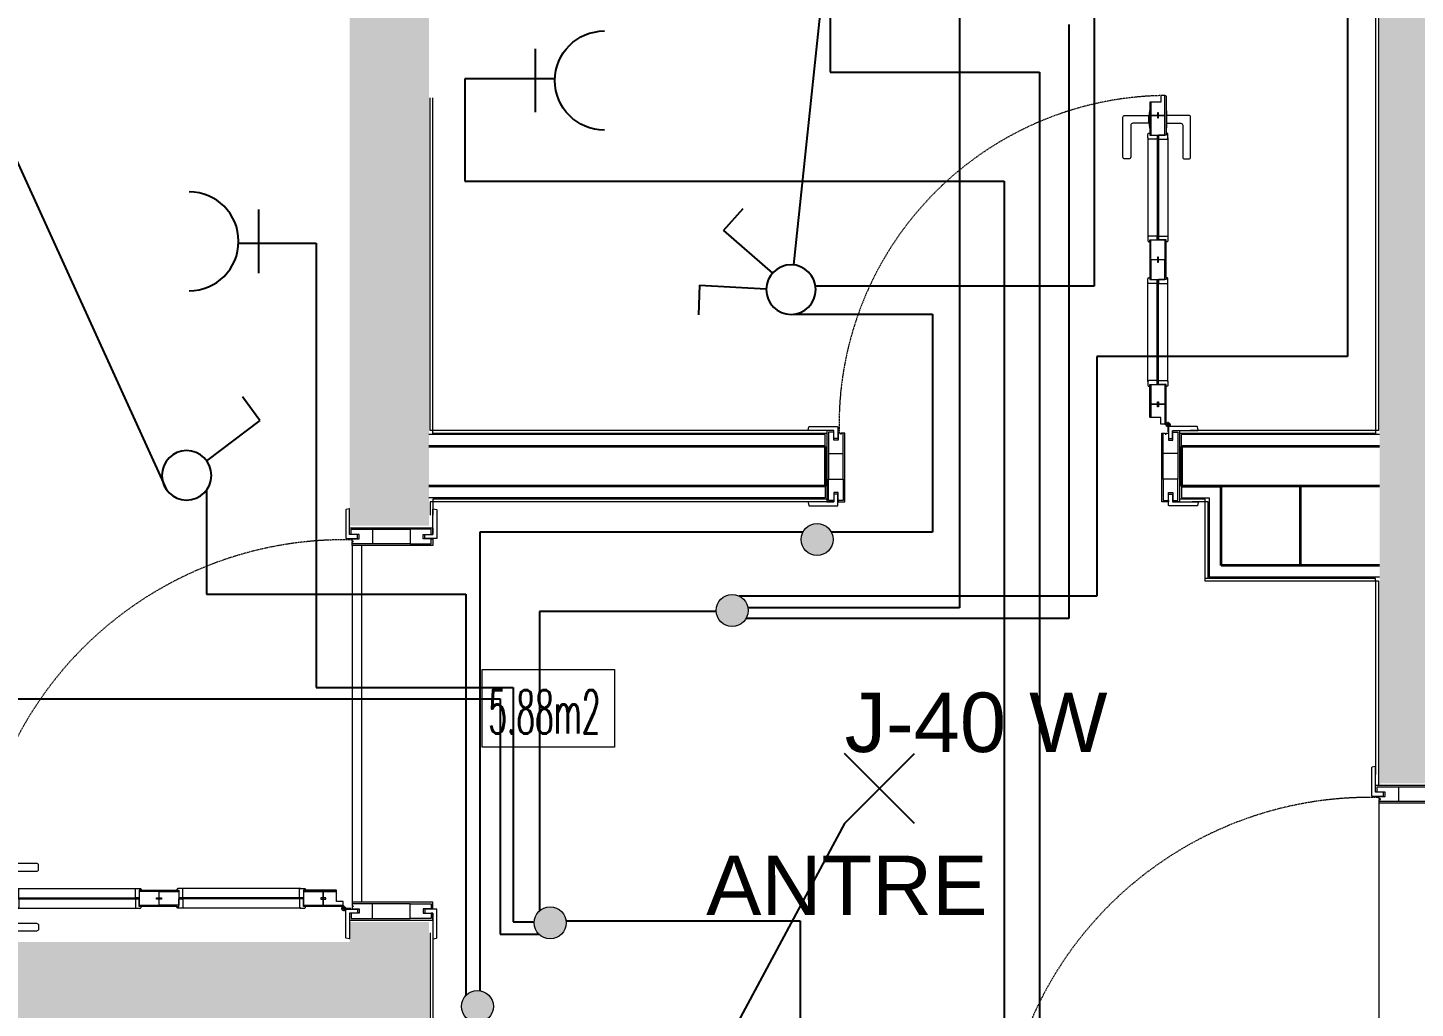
# Model space of a CAD drawing. Header units: millimetres. Extents: x -4402 to 30102, y 1696 to 6551.
# Drawn here: x 14129.8 to 14480.1, y 4278.2 to 4525.6 of the extents above; entities that cross this region are included whole.
import ezdxf

# ---------------------------------------------------------------- set-up
doc = ezdxf.new("R2010")
doc.units = ezdxf.units.MM
doc.linetypes.add('HIDDEN', pattern=[0.375, 0.25, -0.125])
for name, color, linetype in [('BOYA', 253, 'Continuous'), ('ELEKTRİK YAZI', 2, 'Continuous'), ('SEMBOL', 1, 'Continuous')]:
    doc.layers.add(name, color=color, linetype=linetype)
for name, color, linetype, lineweight in [('D', 4, 'Continuous', 35), ('HA', 8, 'Continuous', 20), ('I', 3, 'Continuous', 18), ('KP', 1, 'Continuous', 20), ('MH', 20, 'Continuous', 20), ('S', 6, 'Continuous', 20), ('YYM', 20, 'Continuous', 18)]:
    doc.layers.add(name, color=color, linetype=linetype, lineweight=lineweight)
doc.styles.add('1', font='arial.ttf', dxfattribs={"height": 18})
doc.styles.add('SIMPLEX', font='SIMPLEX.SHX', dxfattribs={"width": 0.65, "height": 10})
doc.styles.get("Standard").update_dxf_attribs({"font": 'arial.ttf'})

# ---------------------------------------------------------------- blocks, each defined once
blk = doc.blocks.new('KP-100-D1')
at = {"layer": 'KP', "ltscale": 3}
for p, q in [((-10.1, 5), (-10.1, 95)), ((10, 95), (10, 5))]:
    blk.add_line(p, q, dxfattribs=at)
at = {"layer": 'KP'}
for p, q in [((-78.28, 14.5), (-83.03, 14.5)), ((-80.66, 14.5), (-80.66, 11.52)), ((-85.03, 12.5), (-85.03, 11.52)), ((-84.81, 11.52), (-85.03, 11.52)), ((-76.28, 11.52), (-84.81, 11.52)), ((-76.28, 11.52), (-76.5, 11.52)), ((-76.28, 12.5), (-76.28, 11.52)), ((-76.9, 9.22), (-84.41, 9.22)), ((-82.81, 9.52), (-82.81, 9.22)), ((-78.5, 9.52), (-78.5, 9.22)), ((-97.8, 3.83), (-101.3, 3.83)), ((-98.55, 3.68), (-100.55, 3.68)), ((-12.5, 4.05), (-12.5, 2.72)), ((-10.39, 3.4), (-13.18, 3.4))]:
    blk.add_line(p, q, dxfattribs=at)
at = {"layer": 'KP', "color": 1, "ltscale": 3}
for points in [[(-11, 96.75), (-9.1, 96.75, 0.414214), (-9, 96.85), (-9, 97.65, 0.414214), (-9.1, 97.75), (-10.9, 97.75, -0.414214), (-11, 97.85), (-11, 104.14, 0.453592), (-11.11, 104.23), (-11.91, 104.06, 0.375902), (-12, 103.96), (-12, 96.85, 0.414214), (-11.9, 96.75), (-11, 96.75)], [(10, 96.75), (8.1, 96.75, -0.414214), (8, 96.85), (8, 97.65, -0.414214), (8.1, 97.75), (9.9, 97.75, 0.414214), (10, 97.85), (10, 104.14, -0.453592), (10.11, 104.23), (10.91, 104.06, -0.375902), (11, 103.96), (11, 96.85, -0.414214), (10.9, 96.75), (10, 96.75)], [(-11, 3.25), (-9.1, 3.25, -0.414214), (-9, 3.15), (-9, 2.35, -0.414214), (-9.1, 2.25), (-10.9, 2.25, 0.414214), (-11, 2.15), (-11, -4.14, -0.453592), (-11.11, -4.23), (-11.91, -4.06, -0.375902), (-12, -3.96), (-12, 3.15, -0.414214), (-11.9, 3.25), (-11, 3.25)], [(10, 3.25), (8.1, 3.25, 0.414214), (8, 3.15), (8, 2.35, 0.414214), (8.1, 2.25), (9.9, 2.25, -0.414214), (10, 2.15), (10, -4.14, 0.453592), (10.11, -4.23), (10.91, -4.06, 0.375902), (11, -3.96), (11, 3.15, 0.414214), (10.9, 3.25), (10, 3.25)]]:
    blk.add_lwpolyline(points, format="xyb", dxfattribs=at)
at = {"layer": 'KP', "ltscale": 3}
for points in [[(-10.6, 97.8), (-11, 97.8), (-11, 99.5), (10, 99.5), (10, 97.8), (9.6, 97.8)], [(-10.6, 97.8), (-10.6, 99.1), (-5.25, 99.1), (-5.25, 95.4), (-10.1, 95.4), (-10.1, 95.9), (-9.8, 95.9), (-9.8, 96.1), (-10.1, 96.1), (-10.1, 96.7), (-8.6, 96.7), (-8.6, 97.8), (-10.6, 97.8)], [(-5.25, 99.1), (4.25, 99.1), (4.25, 95.4), (-5.25, 95.4)], [(9.6, 97.8), (9.6, 99.1), (4.25, 99.1), (4.25, 95.4), (9.6, 95.4), (9.6, 95.9), (9.6, 95.9), (9.6, 96.1), (9.6, 96.1), (9.6, 96.7), (7.6, 96.7), (7.6, 97.8), (9.6, 97.8)], [(9.6, 96.7), (10, 96.7), (10, 95), (-10.1, 95), (-10.1, 95.4)], [(-105.55, 4.5), (-105.55, 5.5), (-103.9, 5.5), (-103.9, 8), (-100.55, 8), (-100.55, 4.5), (-105.55, 4.5), (-105.55, 5.5)], [(-12.65, 4.5), (-12.65, 5.5), (-14.3, 5.5), (-14.3, 8), (-17.65, 8), (-17.65, 4.5), (-12.65, 4.5), (-12.65, 5.5)], [(-10.6, 2.2), (-10.6, 0.9), (-5.25, 0.9), (-5.25, 4.6), (-10.1, 4.6), (-10.1, 4.1), (-9.8, 4.1), (-9.8, 3.9), (-10.1, 3.9), (-10.1, 3.3), (-8.6, 3.3), (-8.6, 2.2), (-10.6, 2.2)], [(9.6, 3.3), (10, 3.3), (10, 5), (-10.1, 5), (-10.1, 4.6)], [(-5.25, 0.9), (4.25, 0.9), (4.25, 4.6), (-5.25, 4.6)], [(9.6, 2.2), (9.6, 0.9), (4.25, 0.9), (4.25, 4.6), (9.6, 4.6), (9.6, 4.1), (9.6, 4.1), (9.6, 3.9), (9.6, 3.9), (9.6, 3.3), (7.6, 3.3), (7.6, 2.2), (9.6, 2.2)], [(-10.6, 2.2), (-11, 2.2), (-11, 0.5), (10, 0.5), (10, 2.2), (9.6, 2.2)]]:
    blk.add_lwpolyline(points, dxfattribs=at)
for points in [[(-103.9, 8), (-103.9, 8.4, -0.414214), (-103.7, 8.6), (-14.55, 8.6, -0.414214), (-14.3, 8.35), (-14.3, 8)], [(-105.55, 4.5), (-105.55, 4.1, 0.414214), (-105.35, 3.9), (-12.9, 3.9, 0.414214), (-12.65, 4.15), (-12.65, 4.5)]]:
    blk.add_lwpolyline(points, format="xyb", close=True, dxfattribs=at)
for points in [[(-88, 4.5), (-93, 4.5), (-93, 8), (-88, 8)], [(-75.45, 4.5), (-80.45, 4.5), (-80.45, 8), (-75.45, 8)], [(-62.9, 4.5), (-67.9, 4.5), (-67.9, 8), (-62.9, 8)], [(-49.3, 4.5), (-54.3, 4.5), (-54.3, 8), (-49.3, 8)], [(-36.75, 4.5), (-41.75, 4.5), (-41.75, 8), (-36.75, 8)], [(-25.2, 4.5), (-30.2, 4.5), (-30.2, 8), (-25.2, 8)]]:
    blk.add_lwpolyline(points, close=True, dxfattribs=at)
at = {"layer": 'KP'}
for points in [[(-101.75, 3.9), (-101.75, 3.88, 0.414214), (-101.7, 3.83), (-97.4, 3.83, 0.414214), (-97.35, 3.88), (-97.35, 3.9)], [(-98.55, 3.68), (-98.55, 0.2, 0.414214), (-98.05, -0.3), (-90.05, -0.3, -0.414214), (-89.55, -0.8), (-89.55, -1.79, -0.410092), (-90.05, -2.3), (-100.05, -2.3, -0.414214), (-100.55, -1.8), (-100.55, 3.68)]]:
    blk.add_lwpolyline(points, format="xyb", dxfattribs=at)
for points in [[(-100.55, 3.68), (-100.85, 3.83)], [(-98.55, 3.68), (-98.25, 3.83)]]:
    blk.add_lwpolyline(points, dxfattribs=at)
for radius in [0.5, 0.42]:
    blk.add_circle((-12.5, 3.4), radius, dxfattribs=at)
at = {"layer": 'KP', "color": 8, "linetype": 'HIDDEN', "ltscale": 0.5}
blk.add_arc((-12.5, 3.4), 93.05, 88.522, 178.7068, dxfattribs=at)
at = {"layer": 'KP'}
for centre, radius, start, end in [((-83.03, 12.5), 2, 90, 180), ((-80.2, 11.56), 3.55, 123.8829, 180.6295), ((-81.11, 11.56), 3.55, 359.3705, 56.1171), ((-78.28, 12.5), 2, 0, 90), ((-84.81, 9.52), 2, 0, 90), ((-76.5, 9.52), 2, 90, 180), ((-84.41, 8.6), 0.625, 90, 180), ((-76.9, 8.6), 0.625, 0, 90)]:
    blk.add_arc(centre, radius, start, end, dxfattribs=at)
blk = doc.blocks.new('KPS-100-1')
at = {"layer": 'KP', "ltscale": 3}
for p, q in [((-9.38, 95), (-9.38, 5)), ((-7, 95), (-7, 5)), ((-93.85, 8.47), (-63.8, 8.47)), ((-62.6, 8.04), (-53.6, 8.04)), ((-22.35, 8.47), (-52.4, 8.47)), ((-94.55, 6.12), (-63.1, 6.12)), ((-94.55, 5.82), (-63.1, 5.82)), ((-53.6, 3.9), (-62.6, 3.9)), ((-21.65, 6.12), (-53.1, 6.12)), ((-21.65, 5.82), (-53.1, 5.82)), ((-93.85, 3.47), (-63.8, 3.47)), ((-22.35, 3.47), (-52.4, 3.47))]:
    blk.add_line(p, q, dxfattribs=at)
at = {"layer": 'KP'}
for p, q in [((-96.8, 8.11), (-100.3, 8.11)), ((-97.55, 8.26), (-99.55, 8.26)), ((-96.8, 3.83), (-100.3, 3.83)), ((-97.55, 3.68), (-99.55, 3.68)), ((-11.5, 4.05), (-11.5, 2.72)), ((-9.67, 3.4), (-12.18, 3.4))]:
    blk.add_line(p, q, dxfattribs=at)
at = {"layer": 'KP', "color": 1, "ltscale": 3}
for points in [[(-10, 96.75), (-8.1, 96.75, 0.414214), (-8, 96.85), (-8, 97.65, 0.414214), (-8.1, 97.75), (-9.9, 97.75, -0.414214), (-10, 97.85), (-10, 104.14, 0.453592), (-10.11, 104.23), (-10.91, 104.06, 0.375902), (-11, 103.96), (-11, 96.85, 0.414214), (-10.9, 96.75), (-10, 96.75)], [(11, 96.75), (9.1, 96.75, -0.414214), (9, 96.85), (9, 97.65, -0.414214), (9.1, 97.75), (10.9, 97.75, 0.414214), (11, 97.85), (11, 104.14, -0.453592), (11.11, 104.23), (11.91, 104.06, -0.375902), (12, 103.96), (12, 96.85, -0.414214), (11.9, 96.75), (11, 96.75)], [(-10, 3.25), (-8.1, 3.25, -0.414214), (-8, 3.15), (-8, 2.35, -0.414214), (-8.1, 2.25), (-9.9, 2.25, 0.414214), (-10, 2.15), (-10, -4.14, -0.453592), (-10.11, -4.23), (-10.91, -4.06, -0.375902), (-11, -3.96), (-11, 3.15, -0.414214), (-10.9, 3.25), (-10, 3.25)], [(11, 3.25), (9.1, 3.25, 0.414214), (9, 3.15), (9, 2.35, 0.414214), (9.1, 2.25), (10.9, 2.25, -0.414214), (11, 2.15), (11, -4.14, 0.453592), (11.11, -4.23), (11.91, -4.06, 0.375902), (12, -3.96), (12, 3.15, 0.414214), (11.9, 3.25), (11, 3.25)]]:
    blk.add_lwpolyline(points, format="xyb", dxfattribs=at)
at = {"layer": 'KP', "ltscale": 3}
for points in [[(-9.6, 97.8), (-10, 97.8), (-10, 99.5), (11, 99.5), (11, 97.8), (10.6, 97.8)], [(-9.6, 97.8), (-9.6, 99.1), (-4.25, 99.1), (-4.25, 95.4), (-9.38, 95.4), (-9.38, 95.9), (-9.08, 95.9), (-9.08, 96.1), (-9.38, 96.1), (-9.38, 96.7), (-7.6, 96.7), (-7.6, 97.8), (-9.6, 97.8)], [(-4.25, 99.1), (5.25, 99.1), (5.25, 95.4), (-4.25, 95.4)], [(10.6, 97.8), (10.6, 99.1), (5.25, 99.1), (5.25, 95.4), (10.6, 95.4), (10.6, 95.9), (10.6, 95.9), (10.6, 96.1), (10.6, 96.1), (10.6, 96.7), (8.6, 96.7), (8.6, 97.8), (10.6, 97.8)], [(10.6, 96.7), (11, 96.7), (11, 95), (-9.38, 95), (-9.38, 95.4)], [(-104.55, 4.22), (-104.55, 5.22), (-102.9, 5.22), (-102.9, 7.72), (-99.55, 7.72), (-99.55, 4.22), (-104.55, 4.22), (-104.55, 5.22)], [(-11.65, 4.22), (-11.65, 5.22), (-13.3, 5.22), (-13.3, 7.72), (-16.65, 7.72), (-16.65, 4.22), (-11.65, 4.22), (-11.65, 5.22)], [(-9.6, 2.2), (-9.6, 0.9), (-4.25, 0.9), (-4.25, 4.6), (-9.38, 4.6), (-9.38, 4.1), (-9.08, 4.1), (-9.08, 3.9), (-9.38, 3.9), (-9.38, 3.3), (-7.6, 3.3), (-7.6, 2.2), (-9.6, 2.2)], [(10.6, 3.3), (11, 3.3), (11, 5), (-9.38, 5), (-9.38, 4.6)], [(-4.25, 0.9), (5.25, 0.9), (5.25, 4.6), (-4.25, 4.6)], [(10.6, 2.2), (10.6, 0.9), (5.25, 0.9), (5.25, 4.6), (10.6, 4.6), (10.6, 4.1), (10.6, 4.1), (10.6, 3.9), (10.6, 3.9), (10.6, 3.3), (8.6, 3.3), (8.6, 2.2), (10.6, 2.2)], [(-9.6, 2.2), (-10, 2.2), (-10, 0.5), (11, 0.5), (11, 2.2), (10.6, 2.2)]]:
    blk.add_lwpolyline(points, dxfattribs=at)
at = {"layer": 'KP'}
for points in [[(-97.55, 8.26), (-97.55, 12.3, -0.414214), (-97.05, 12.8), (-89.05, 12.8, 0.414214), (-88.55, 13.3), (-88.55, 14.29, 0.410092), (-89.05, 14.8), (-99.05, 14.8, 0.414214), (-99.55, 14.3), (-99.55, 8.26)], [(-100.75, 8.04), (-100.75, 8.06, -0.414214), (-100.7, 8.11), (-96.4, 8.11, -0.414214), (-96.35, 8.06), (-96.35, 8.04)], [(-100.75, 3.9), (-100.75, 3.88, 0.414214), (-100.7, 3.83), (-96.4, 3.83, 0.414214), (-96.35, 3.88), (-96.35, 3.9)], [(-97.55, 3.68), (-97.55, 0.2, 0.414214), (-97.05, -0.3), (-89.05, -0.3, -0.414214), (-88.55, -0.8), (-88.55, -1.79, -0.410092), (-89.05, -2.3), (-99.05, -2.3, -0.414214), (-99.55, -1.8), (-99.55, 3.68)]]:
    blk.add_lwpolyline(points, format="xyb", dxfattribs=at)
at = {"layer": 'KP', "ltscale": 3}
for points in [[(-102.9, 7.72), (-102.9, 7.84, -0.414214), (-102.7, 8.04), (-94.55, 8.04), (-94.55, 7.72)], [(-13.3, 7.72), (-13.3, 7.84, 0.414214), (-13.5, 8.04), (-21.65, 8.04), (-21.65, 7.72)], [(-104.55, 4.22), (-104.55, 4.1, 0.414214), (-104.35, 3.9), (-94.55, 3.9), (-94.55, 4.22)], [(-11.65, 4.22), (-11.65, 4.1, -0.414214), (-11.85, 3.9), (-21.65, 3.9), (-21.65, 4.22)]]:
    blk.add_lwpolyline(points, format="xyb", close=True, dxfattribs=at)
at = {"layer": 'KP'}
for points in [[(-99.55, 8.26), (-99.85, 8.11)], [(-97.55, 8.26), (-97.25, 8.11)], [(-99.55, 3.68), (-99.85, 3.83)], [(-97.55, 3.68), (-97.25, 3.83)]]:
    blk.add_lwpolyline(points, dxfattribs=at)
at = {"layer": 'KP', "ltscale": 3}
for points in [[(-94.55, 4.22), (-99.55, 4.22), (-99.55, 7.72), (-94.55, 7.72)], [(-63.1, 4.22), (-58.1, 4.22), (-58.1, 7.72), (-63.1, 7.72)], [(-53.1, 4.22), (-58.1, 4.22), (-58.1, 7.72), (-53.1, 7.72)], [(-21.65, 4.22), (-16.65, 4.22), (-16.65, 7.72), (-21.65, 7.72)]]:
    blk.add_lwpolyline(points, close=True, dxfattribs=at)
at = {"layer": 'KP'}
for points in [[(-94.55, 6.12), (-93.55, 6.12), (-93.55, 8.17, 0.414214), (-93.85, 8.47), (-94.75, 8.47, 0.414214), (-95.05, 8.17), (-95.05, 8.04), (-94.55, 8.04)], [(-63.1, 6.12), (-64.1, 6.12), (-64.1, 8.17, -0.414214), (-63.8, 8.47), (-62.9, 8.47, -0.414214), (-62.6, 8.17), (-62.6, 8.04), (-63.1, 8.04)], [(-53.1, 6.12), (-52.1, 6.12), (-52.1, 8.17, 0.414214), (-52.4, 8.47), (-53.3, 8.47, 0.414214), (-53.6, 8.17), (-53.6, 8.04), (-53.1, 8.04)], [(-21.65, 6.12), (-22.65, 6.12), (-22.65, 8.17, -0.414214), (-22.35, 8.47), (-21.45, 8.47, -0.414214), (-21.15, 8.17), (-21.15, 8.04), (-21.65, 8.04)], [(-94.55, 5.82), (-93.55, 5.82), (-93.55, 3.77, -0.414214), (-93.85, 3.47), (-94.75, 3.47, -0.414214), (-95.05, 3.77), (-95.05, 3.9), (-94.55, 3.9)], [(-63.1, 5.82), (-64.1, 5.82), (-64.1, 3.77, 0.414214), (-63.8, 3.47), (-62.9, 3.47, 0.414214), (-62.6, 3.77), (-62.6, 3.9), (-63.1, 3.9)], [(-53.1, 5.82), (-52.1, 5.82), (-52.1, 3.77, -0.414214), (-52.4, 3.47), (-53.3, 3.47, -0.414214), (-53.6, 3.77), (-53.6, 3.9), (-53.1, 3.9)], [(-21.65, 5.82), (-22.65, 5.82), (-22.65, 3.77, 0.414214), (-22.35, 3.47), (-21.45, 3.47, 0.414214), (-21.15, 3.77), (-21.15, 3.9), (-21.65, 3.9)]]:
    blk.add_lwpolyline(points, format="xyb", close=True, dxfattribs=at)
for points in [[(-100.18, 6.09), (-98.94, 6.09), (-98.94, 5.79), (-100.18, 5.79)], [(-58.73, 6.09), (-57.49, 6.09), (-57.49, 5.79), (-58.73, 5.79)], [(-16.02, 6.09), (-17.26, 6.09), (-17.26, 5.79), (-16.02, 5.79)]]:
    blk.add_lwpolyline(points, close=True, dxfattribs=at)
for radius in [0.5, 0.42]:
    blk.add_circle((-11.5, 3.4), radius, dxfattribs=at)
at = {"layer": 'KP', "color": 8, "linetype": 'HIDDEN', "ltscale": 0.5}
blk.add_arc((-11.5, 3.4), 93.05, 88.6945, 178.8793, dxfattribs=at)
blk = doc.blocks.new('KPM-90-1')
at = {"layer": 'KP'}
for p, q in [((-8.26, 86.55), (-8.26, 88.55)), ((-8.11, 85.8), (-8.11, 89.3)), ((-3.83, 85.8), (-3.83, 89.3)), ((-3.68, 86.55), (-3.68, 88.55)), ((-3.4, 8.67), (-3.4, 11.18)), ((-4.05, 10.5), (-2.72, 10.5))]:
    blk.add_line(p, q, dxfattribs=at)
at = {"layer": 'KP', "ltscale": 3}
for p, q in [((-8.47, 82.85), (-8.47, 57.8)), ((-6.12, 83.55), (-6.12, 57.1)), ((-5.82, 83.55), (-5.82, 57.1)), ((-3.47, 82.85), (-3.47, 57.8)), ((-8.04, 56.6), (-8.04, 47.6)), ((-3.9, 47.6), (-3.9, 56.6)), ((-8.47, 21.35), (-8.47, 46.4)), ((-6.12, 20.65), (-6.12, 47.1)), ((-5.82, 20.65), (-5.82, 47.1)), ((-3.47, 21.35), (-3.47, 46.4))]:
    blk.add_line(p, q, dxfattribs=at)
for points in [[(-7.72, 91.9), (-7.84, 91.9, 0.414214), (-8.04, 91.7), (-8.04, 83.55), (-7.72, 83.55)], [(-4.22, 93.55), (-4.1, 93.55, -0.414214), (-3.9, 93.35), (-3.9, 83.55), (-4.22, 83.55)], [(-7.72, 12.3), (-7.84, 12.3, -0.414214), (-8.04, 12.5), (-8.04, 20.65), (-7.72, 20.65)], [(-4.22, 10.65), (-4.1, 10.65, 0.414214), (-3.9, 10.85), (-3.9, 20.65), (-4.22, 20.65)]]:
    blk.add_lwpolyline(points, format="xyb", close=True, dxfattribs=at)
for points in [[(-4.22, 93.55), (-5.22, 93.55), (-5.22, 91.9), (-7.72, 91.9), (-7.72, 88.55), (-4.22, 88.55), (-4.22, 93.55), (-5.22, 93.55)], [(-4.22, 10.65), (-5.22, 10.65), (-5.22, 12.3), (-7.72, 12.3), (-7.72, 15.65), (-4.22, 15.65), (-4.22, 10.65), (-5.22, 10.65)], [(-87.8, 8.6), (-87.8, 9), (-89.5, 9), (-89.5, -9), (-87.8, -9), (-87.8, -8.6)], [(-87.8, 8.6), (-89.1, 8.6), (-89.1, 3.25), (-85.4, 3.25), (-85.4, 8.38), (-85.9, 8.38), (-85.9, 8.08), (-86.1, 8.08), (-86.1, 8.38), (-86.7, 8.38), (-86.7, 6.6), (-87.8, 6.6), (-87.8, 8.6)], [(-86.7, -8.6), (-86.7, -9), (-85, -9), (-85, 8.38), (-85.4, 8.38)], [(-3.3, -8.6), (-3.3, -9), (-5, -9), (-5, 8.38), (-4.6, 8.38)], [(-2.2, 8.6), (-0.9, 8.6), (-0.9, 3.25), (-4.6, 3.25), (-4.6, 8.38), (-4.1, 8.38), (-4.1, 8.08), (-3.9, 8.08), (-3.9, 8.38), (-3.3, 8.38), (-3.3, 6.6), (-2.2, 6.6), (-2.2, 8.6)], [(-2.2, 8.6), (-2.2, 9), (-0.5, 9), (-0.5, -9), (-2.2, -9), (-2.2, -8.6)], [(-89.1, 4.25), (-89.1, -3.25), (-85.4, -3.25), (-85.4, 4.25)], [(-0.9, 4.25), (-0.9, -3.25), (-4.6, -3.25), (-4.6, 4.25)], [(-87.8, -8.6), (-89.1, -8.6), (-89.1, -3.25), (-85.4, -3.25), (-85.4, -8.6), (-85.9, -8.6), (-85.9, -8.6), (-86.1, -8.6), (-86.1, -8.6), (-86.7, -8.6), (-86.7, -6.6), (-87.8, -6.6), (-87.8, -8.6)], [(-2.2, -8.6), (-0.9, -8.6), (-0.9, -3.25), (-4.6, -3.25), (-4.6, -8.6), (-4.1, -8.6), (-4.1, -8.6), (-3.9, -8.6), (-3.9, -8.6), (-3.3, -8.6), (-3.3, -6.6), (-2.2, -6.6), (-2.2, -8.6)]]:
    blk.add_lwpolyline(points, dxfattribs=at)
at = {"layer": 'KP'}
for points in [[(-8.26, 86.55), (-12.3, 86.55, 0.414214), (-12.8, 86.05), (-12.8, 78.05, -0.414214), (-13.3, 77.55), (-14.29, 77.55, -0.410092), (-14.8, 78.05), (-14.8, 88.05, -0.414214), (-14.3, 88.55), (-8.26, 88.55)], [(-8.04, 89.75), (-8.06, 89.75, 0.414214), (-8.11, 89.7), (-8.11, 85.4, 0.414214), (-8.06, 85.35), (-8.04, 85.35)], [(-3.9, 89.75), (-3.88, 89.75, -0.414214), (-3.83, 89.7), (-3.83, 85.4, -0.414214), (-3.88, 85.35), (-3.9, 85.35)], [(-3.68, 86.55), (-0.2, 86.55, -0.414214), (0.3, 86.05), (0.3, 78.05, 0.414214), (0.8, 77.55), (1.79, 77.55, 0.410092), (2.3, 78.05), (2.3, 88.05, 0.414214), (1.8, 88.55), (-3.68, 88.55)]]:
    blk.add_lwpolyline(points, format="xyb", dxfattribs=at)
for points in [[(-8.26, 88.55), (-8.11, 88.85)], [(-3.68, 88.55), (-3.83, 88.85)], [(-8.26, 86.55), (-8.11, 86.25)], [(-3.68, 86.55), (-3.83, 86.25)]]:
    blk.add_lwpolyline(points, dxfattribs=at)
at = {"layer": 'KP', "ltscale": 3}
for points in [[(-4.22, 83.55), (-4.22, 88.55), (-7.72, 88.55), (-7.72, 83.55)], [(-4.22, 57.1), (-4.22, 52.1), (-7.72, 52.1), (-7.72, 57.1)], [(-4.22, 47.1), (-4.22, 52.1), (-7.72, 52.1), (-7.72, 47.1)], [(-4.22, 20.65), (-4.22, 15.65), (-7.72, 15.65), (-7.72, 20.65)]]:
    blk.add_lwpolyline(points, close=True, dxfattribs=at)
at = {"layer": 'KP'}
for points in [[(-6.09, 89.18), (-6.09, 87.94), (-5.79, 87.94), (-5.79, 89.18)], [(-6.09, 52.73), (-6.09, 51.49), (-5.79, 51.49), (-5.79, 52.73)], [(-6.09, 15.02), (-6.09, 16.26), (-5.79, 16.26), (-5.79, 15.02)]]:
    blk.add_lwpolyline(points, close=True, dxfattribs=at)
for points in [[(-6.12, 83.55), (-6.12, 82.55), (-8.17, 82.55, -0.414214), (-8.47, 82.85), (-8.47, 83.75, -0.414214), (-8.17, 84.05), (-8.04, 84.05), (-8.04, 83.55)], [(-5.82, 83.55), (-5.82, 82.55), (-3.77, 82.55, 0.414214), (-3.47, 82.85), (-3.47, 83.75, 0.414214), (-3.77, 84.05), (-3.9, 84.05), (-3.9, 83.55)], [(-6.12, 57.1), (-6.12, 58.1), (-8.17, 58.1, 0.414214), (-8.47, 57.8), (-8.47, 56.9, 0.414214), (-8.17, 56.6), (-8.04, 56.6), (-8.04, 57.1)], [(-5.82, 57.1), (-5.82, 58.1), (-3.77, 58.1, -0.414214), (-3.47, 57.8), (-3.47, 56.9, -0.414214), (-3.77, 56.6), (-3.9, 56.6), (-3.9, 57.1)], [(-6.12, 47.1), (-6.12, 46.1), (-8.17, 46.1, -0.414214), (-8.47, 46.4), (-8.47, 47.3, -0.414214), (-8.17, 47.6), (-8.04, 47.6), (-8.04, 47.1)], [(-5.82, 47.1), (-5.82, 46.1), (-3.77, 46.1, 0.414214), (-3.47, 46.4), (-3.47, 47.3, 0.414214), (-3.77, 47.6), (-3.9, 47.6), (-3.9, 47.1)], [(-6.12, 20.65), (-6.12, 21.65), (-8.17, 21.65, 0.414214), (-8.47, 21.35), (-8.47, 20.45, 0.414214), (-8.17, 20.15), (-8.04, 20.15), (-8.04, 20.65)], [(-5.82, 20.65), (-5.82, 21.65), (-3.77, 21.65, -0.414214), (-3.47, 21.35), (-3.47, 20.45, -0.414214), (-3.77, 20.15), (-3.9, 20.15), (-3.9, 20.65)]]:
    blk.add_lwpolyline(points, format="xyb", close=True, dxfattribs=at)
at = {"layer": 'KP', "color": 1, "ltscale": 3}
for points in [[(-86.75, 9), (-86.75, 7.1, -0.414214), (-86.85, 7), (-87.65, 7, -0.414214), (-87.75, 7.1), (-87.75, 8.9, 0.414214), (-87.85, 9), (-94.14, 9, -0.453592), (-94.23, 9.11), (-94.06, 9.91, -0.375902), (-93.96, 10), (-86.85, 10, -0.414214), (-86.75, 9.9), (-86.75, 9)], [(-3.25, 9), (-3.25, 7.1, 0.414214), (-3.15, 7), (-2.35, 7, 0.414214), (-2.25, 7.1), (-2.25, 8.9, -0.414214), (-2.15, 9), (4.14, 9, 0.453592), (4.23, 9.11), (4.06, 9.91, 0.375902), (3.96, 10), (-3.15, 10, 0.414214), (-3.25, 9.9), (-3.25, 9)], [(-86.75, -9), (-86.75, -7.1, 0.414214), (-86.85, -7), (-87.65, -7, 0.414214), (-87.75, -7.1), (-87.75, -8.9, -0.414214), (-87.85, -9), (-94.14, -9, 0.453592), (-94.23, -9.11), (-94.06, -9.91, 0.375902), (-93.96, -10), (-86.85, -10, 0.414214), (-86.75, -9.9), (-86.75, -9)], [(-3.25, -9), (-3.25, -7.1, -0.414214), (-3.15, -7), (-2.35, -7, -0.414214), (-2.25, -7.1), (-2.25, -8.9, 0.414214), (-2.15, -9), (4.14, -9, -0.453592), (4.23, -9.11), (4.06, -9.91, -0.375902), (3.96, -10), (-3.15, -10, -0.414214), (-3.25, -9.9), (-3.25, -9)]]:
    blk.add_lwpolyline(points, format="xyb", dxfattribs=at)
at = {"layer": 'KP'}
for radius in [0.5, 0.42]:
    blk.add_circle((-3.4, 10.5), radius, dxfattribs=at)
at = {"layer": 'KP', "color": 8, "linetype": 'HIDDEN', "ltscale": 0.5}
blk.add_arc((-3.4, 10.5), 83.05, 91.2557, 181.4627, dxfattribs=at)
blk = doc.blocks.new('Armatür_Lamba')
at = {"layer": 'SEMBOL'}
for p, q in [((8.84, -8.84), (-8.84, 8.84)), ((-8.84, -8.84), (8.84, 8.84))]:
    blk.add_line(p, q, dxfattribs=at)
blk = doc.blocks.new('Priz_Topraklı')
at = {"layer": 'SEMBOL'}
blk.add_line((8, -5), (-8, -5), dxfattribs=at)
blk.add_arc((0, 12.5), 12.5, 180, 0, dxfattribs=at)
blk = doc.blocks.new('Anahtar_Adi')
at = {"layer": 'SEMBOL'}
for q in [(0.03, 6.25), (7.66, 23.11)]:
    blk.add_line((0.29, 23.14), q, dxfattribs=at)
blk.add_circle((0, 0), 6.25, dxfattribs=at)
blk = doc.blocks.new('Anahtar_Komutatör')
at = {"layer": 'SEMBOL'}
for p, q in [((-6.68, 21.62), (-13.82, 19.31)), ((-6.68, 21.62), (-1.93, 5.95)), ((8.37, 21.56), (2.35, 5.79)), ((8.37, 21.56), (15.32, 18.75))]:
    blk.add_line(p, q, dxfattribs=at)
blk.add_circle((0, 0), 6.25, dxfattribs=at)
blk = doc.blocks.new('Buat_Daire')
at = {"layer": 'SEMBOL', "lineweight": 20}
h = blk.add_hatch(color=256, dxfattribs=at)
edge = h.paths.add_edge_path()
edge.add_arc((0, 0), 4.03, 0, 360)
blk.add_circle((0, 0), 4.03, dxfattribs=at)

msp = doc.modelspace()

# ---------------------------------------------------------------- hatches: boundary and pattern name
at = {"layer": 'BOYA', "linetype": 'Continuous'}
for points in [[(13881.09, 4274.98), (14231.09, 4274.98), (14231.09, 4294.98), (14231.09, 4299.98), (14211.09, 4299.98), (14211.09, 4294.98), (13881.09, 4294.98), (13881.09, 4844.98), (13861.09, 4844.98), (13861.09, 3624.98), (13881.09, 3624.98)], [(14231.09, 4844.98), (14211.09, 4844.98), (14211.09, 4399.98), (14231.09, 4399.98)], [(14491.09, 4654.98), (14471.09, 4654.98), (14471.09, 4334.98), (14491.09, 4334.98)]]:
    msp.add_hatch(color=256, dxfattribs=at).paths.add_polyline_path(points)

# ---------------------------------------------------------------- linework, layer by layer
at = {"color": 9, "true_color": 0xd19cc7}
for p, q in [((14399.08, 4720.83), (14399.08, 4460.39)), ((14068.07, 4621.37), (14164.98, 4408.86)), ((14336.6, 4593.07), (14323.14, 4465.78)), ((14399.08, 4460.39), (14328.7, 4460.39)), ((14323.14, 4453.34), (14358.22, 4453.34)), ((14358.22, 4453.34), (14358.22, 4398.35)), ((14174.96, 4408.97), (14174.96, 4382.7)), ((14325.5, 4398.35), (14243.96, 4398.35)), ((14243.96, 4398.35), (14243.96, 4282.68)), ((14358.22, 4398.35), (14332.68, 4398.35)), ((14174.96, 4382.7), (14240.42, 4382.7)), ((14240.42, 4382.7), (14240.42, 4281.47)), ((14336.04, 4324.86), (14261.82, 4186.82))]:
    msp.add_line(p, q, dxfattribs=at)
for p, q in [((14332.42, 4622.18), (14332.42, 4514.41)), ((14463.01, 4557.41), (14463.01, 4442.69)), ((14365.05, 4540.69), (14365.05, 4379.22)), ((14392.61, 4526.44), (14392.61, 4376.58)), ((14262.9, 4512.77), (14240.15, 4512.77)), ((14240.15, 4512.77), (14240.15, 4486.9)), ((14332.42, 4514.41), (14385.25, 4514.41)), ((14385.25, 4514.41), (14385.25, 4225.28)), ((14240.15, 4486.9), (14376.35, 4486.9)), ((14376.35, 4486.9), (14376.35, 4198.25)), ((14183.04, 4471.29), (14202.6, 4471.29)), ((14202.6, 4471.29), (14202.6, 4359.15)), ((14463.01, 4442.69), (14399.67, 4442.69)), ((14399.67, 4442.69), (14399.67, 4382.23)), ((14399.67, 4382.23), (14309.44, 4382.23)), ((14303.64, 4378.35), (14259.03, 4378.35)), ((14259.03, 4378.35), (14259.03, 4302.81)), ((14365.05, 4379.22), (14311.65, 4379.22)), ((14392.61, 4376.58), (14311.15, 4376.58)), ((14202.6, 4359.15), (14252.41, 4359.15)), ((14252.41, 4359.15), (14252.41, 4299.99)), ((13893.89, 4356.29), (14249.12, 4356.29)), ((14249.12, 4356.29), (14249.12, 4296.92)), ((14252.41, 4299.99), (14257.67, 4299.99)), ((14265.7, 4300.32), (14324.85, 4300.32)), ((14324.85, 4300.32), (14324.85, 4177)), ((14249.12, 4296.92), (14258.87, 4296.92))]:
    msp.add_line(p, q)
at = {"layer": 'D'}
for p, q in [((14331.09, 4419.98), (14231.09, 4419.98)), ((14331.09, 4419.98), (14331.09, 4409.98)), ((14331.09, 4419.98), (14331.09, 4409.98)), ((14471.09, 4419.98), (14421.09, 4419.98)), ((14421.09, 4419.98), (14421.09, 4409.98)), ((14331.09, 4409.98), (14231.09, 4409.98)), ((14421.09, 4409.98), (14431.09, 4409.98)), ((14471.09, 4409.98), (14421.09, 4409.98)), ((14431.09, 4389.98), (14431.09, 4409.98)), ((14451.09, 4389.98), (14451.09, 4409.98)), ((14431.09, 4389.98), (14431.09, 4389.98)), ((14471.09, 4389.98), (14431.09, 4389.98))]:
    msp.add_line(p, q, dxfattribs=at)
at = {"layer": 'HA'}
for p, q in [((14470.79, 4574.78), (14470.79, 4423.98)), ((14231.39, 4423.98), (14231.39, 4507.98)), ((14331.59, 4423.28), (14232.09, 4423.28)), ((14470.09, 4423.28), (14420.59, 4423.28)), ((14331.59, 4406.68), (14232.09, 4406.68)), ((14427.09, 4406.68), (14420.59, 4406.68)), ((14231.39, 4405.98), (14231.39, 4402.68)), ((14427.79, 4386.68), (14427.79, 4405.98)), ((14470.09, 4386.68), (14427.79, 4386.68)), ((14470.79, 4385.98), (14470.79, 4337.18)), ((14470.79, 4385.98), (14470.79, 4334.48)), ((14231.39, 4297.28), (14231.39, 4274.68))]:
    msp.add_line(p, q, dxfattribs=at)
at = {"layer": 'I'}
for p, q in [((14470.09, 4575.48), (14470.09, 4423.98)), ((14232.09, 4423.28), (14232.09, 4507.98)), ((14328.4, 4423.98), (14231.39, 4423.98)), ((14470.09, 4423.98), (14423.29, 4423.98)), ((14470.79, 4423.98), (14470.09, 4423.98)), ((14470.09, 4423.98), (14470.09, 4423.28)), ((14232.09, 4406.68), (14232.09, 4402.68)), ((14427.09, 4405.98), (14427.09, 4406.68)), ((14328.4, 4405.98), (14231.39, 4405.98)), ((14427.09, 4405.98), (14423.79, 4405.98)), ((14427.79, 4405.98), (14427.09, 4405.98)), ((14427.09, 4385.98), (14427.09, 4405.98)), ((14427.79, 4386.68), (14427.09, 4386.68)), ((14470.79, 4385.98), (14427.09, 4385.98)), ((14470.09, 4385.98), (14470.09, 4386.68)), ((14470.09, 4385.98), (14470.09, 4386.68)), ((14470.09, 4385.98), (14470.09, 4337.18)), ((14470.09, 4385.98), (14470.09, 4337.18)), ((14232.09, 4297.28), (14232.09, 4273.98))]:
    msp.add_line(p, q, dxfattribs=at)
at = {"layer": 'S'}
for p, q in [((14331.09, 4422.98), (14231.09, 4422.98)), ((14331.09, 4419.98), (14331.09, 4422.98)), ((14421.09, 4419.98), (14421.09, 4422.98)), ((14471.09, 4422.98), (14421.09, 4422.98)), ((14331.09, 4409.98), (14331.09, 4406.98)), ((14421.09, 4409.98), (14421.09, 4406.98)), ((14331.09, 4406.98), (14231.09, 4406.98)), ((14421.09, 4406.98), (14428.09, 4406.98)), ((14428.09, 4406.98), (14428.09, 4386.98)), ((14471.09, 4386.98), (14428.09, 4386.98)), ((14471.09, 4334.98), (14471.09, 4334.98))]:
    msp.add_line(p, q, dxfattribs=at)
at = {"layer": 'YYM'}
msp.add_lwpolyline([(14244.57, 4363.69), (14277.97, 4363.69), (14277.97, 4344.12), (14244.57, 4344.12)], close=True, dxfattribs=at)

# ---------------------------------------------------------------- block references
at = {"layer": 'KP'}
for name, p in [('KPM-90-1', (14421.09, 4414.98)), ('KPS-100-1', (14221.09, 4299.98)), ('KP-100-D1', (14481.09, 4234.98))]:
    msp.add_blockref(name, p, dxfattribs=at)
at = {"layer": 'SEMBOL', "xscale": -1}
for name, p, rotation in [('Priz_Topraklı', (14262.89, 4512.31), 270), ('Anahtar_Komutatör', (14322.51, 4459.56), 66.06183654405108)]:
    msp.add_blockref(name, p, dxfattribs=dict(at, rotation=rotation))
at = {"layer": 'SEMBOL', "rotation": 90}
msp.add_blockref('Priz_Topraklı', (14183.05, 4471.74), dxfattribs=at)
at = {"layer": 'SEMBOL', "color": 40, "true_color": 0xf8d731, "xscale": -1, "rotation": 306.1390368805912}
msp.add_blockref('Anahtar_Adi', (14169.93, 4412.68), dxfattribs=at)
at = {"layer": 'SEMBOL'}
for p in [(14329.09, 4396.5), (14307.66, 4378.6), (14261.7, 4299.79), (14243.34, 4278.69)]:
    msp.add_blockref('Buat_Daire', p, dxfattribs=at)
at = {"layer": 'SEMBOL', "xscale": -1}
msp.add_blockref('Armatür_Lamba', (14344.88, 4333.7), dxfattribs=at)

# ---------------------------------------------------------------- texts
at = {"layer": 'ELEKTRİK YAZI'}
msp.add_text('J-40 W', height=15, dxfattribs=at).set_placement((14336.04, 4342.87))
at = {"layer": 'MH', "style": '1'}
msp.add_text('ANTRE', height=15, dxfattribs=at).set_placement((14301.08, 4301.72))
at = {"layer": 'YYM', "style": 'SIMPLEX', "width": 0.5}
msp.add_text('5.88m2', height=11, dxfattribs=at).set_placement((14246.11, 4347.51))

doc.saveas('drawing.dxf')
